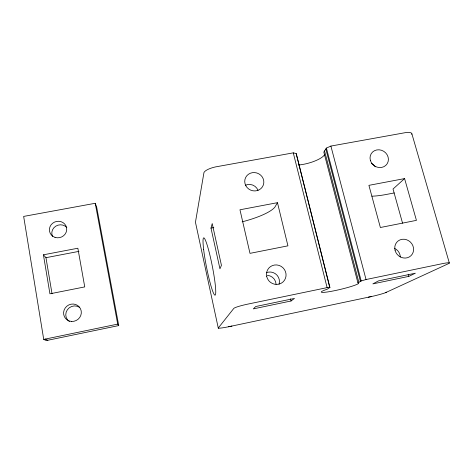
<?xml version="1.0" encoding="UTF-8"?>
<svg xmlns="http://www.w3.org/2000/svg" width="473" height="473" viewBox="0 0 473 473"><rect width="100%" height="100%" fill="white"/><g stroke="black" fill="none" stroke-linecap="round" stroke-linejoin="round"><path stroke-width="0.71" d="M210.993 228.122L212.223 223.581L221.435 265.318L219.939 268.788L210.993 228.122L213.831 227.572M231.912 326.057L227.974 326.884A13.439 1.058 -12.5 0 1 218.272 328.067L195.45 222.227L203.969 172.503A12.387 3.808 -12.8 0 1 215.392 166.934L293.278 152.856L296.193 153.542L329.764 287.566M277.468 202.675L287.927 245.836L249.992 253.357L239.965 209.787L277.468 202.675L274.884 207.109A40.991 9.785 -13 0 1 242.146 221.831M411.812 134.362A12.505 3.388 -17.5 0 0 405.373 132.653L330.893 146.068L326.411 148.079L323.816 152.058L357.913 282.854L358.552 283.002A19.204 1.839 -13.4 0 1 335.115 290.576A19.204 1.839 -13.4 0 1 325.087 289.973L327.15 289.263L329.923 287.46L296.193 153.542M218.266 328.02L233.786 308.437A12.907 1.313 -12.6 0 1 248.118 304.05L327.109 287.625L329.923 287.46M404.586 178.587L368.91 185.345L380.375 227.507L416.435 220.359L404.586 178.587L393.028 189.023L402.558 223.179M218.544 327.671L218.272 328.067M291.013 300.999L294.466 298.433L255.757 306.516L253.327 308.881L291.013 300.999L290.499 298.847M357.913 282.854L361.195 280.956L366.043 279.531L441.522 263.833A13.013 1.165 -14.1 0 1 448.162 263.804L385.525 292.675M386.654 292.154L385.306 292.763A13.339 0.981 -13.4 0 1 371.997 296.423L368.248 297.221M408.814 276.374L415.371 273.199L378.459 280.903L372.836 283.895L408.814 276.374L408.229 274.239M47.85 340.247L46.336 340.566L43.723 339.413L23.65 216.421L95.233 203.284L96.681 207.144L118.735 325.578L47.85 340.247L45.266 339.082L43.723 339.413M228.518 326.772L371.482 296.536M45.266 339.082L117.706 324.117L118.735 325.578M394.234 192.943L387.18 194.297A37.71 8.029 -16.1 0 1 371.896 196.177M43.415 254.811L77.856 248.236L84.744 286.91L49.937 293.81L43.415 254.811L45.964 257.69L52.024 293.745M45.964 257.69L78.961 251.37M411.894 133.865L449.35 263.047M330.893 146.068L366.043 279.531M326.411 148.079L361.195 280.956M325.826 148.983L360.45 281.388M324.549 150.94L358.836 282.322M293.278 152.856L327.109 287.625M95.233 203.284L117.706 324.117M324.437 154.837A18.453 5.339 -15.3 0 1 298.634 164.994M371.358 163.457A8.946 8.236 34.5 0 1 375.272 166.839M245.345 185.268A9.105 8.668 22.1 0 1 258.022 190.365M267.351 275.345A9.141 8.881 42 0 1 276.072 284.255M394.689 248.437A9.265 8.609 45.6 0 1 400.288 257.01M266.37 272.714A9.389 9.111 41.5 0 1 279.076 284.137M52.544 236.465A8.532 8.065 -17.2 0 1 55.802 226.153A8.532 8.065 -17.2 0 1 66.841 227.56M69.407 321.581A8.786 8.431 -32.6 0 1 67.361 309.768A8.786 8.431 -32.6 0 1 79.464 307.302M203.668 249.738A29.22 2.939 78.8 0 0 214.695 295.051A29.22 2.939 78.8 0 0 209.829 254.829A29.22 2.939 78.8 0 0 203.668 249.738M395.115 250.519A9.797 9.052 45.1 0 0 410.96 255.716A9.797 9.052 45.1 0 0 406.467 239.705A9.797 9.052 45.1 0 0 395.115 250.519M370.359 160.341A9.442 8.644 34.2 0 0 385.773 165.42A9.442 8.644 34.2 0 0 381.528 150.272A9.442 8.644 34.2 0 0 370.359 160.341M266.737 276.634A9.939 9.62 40.5 0 0 283.02 281.955A9.939 9.62 40.5 0 0 279.052 265.406A9.939 9.62 40.5 0 0 266.737 276.634M245.854 185.771A9.626 9.123 22.1 0 0 262.397 186.894A9.626 9.123 22.1 0 0 254.598 172.574A9.626 9.123 22.1 0 0 245.854 185.771M71.636 321.445A8.975 8.609 -32.2 0 0 80.522 308.804A8.975 8.609 -32.2 0 0 65.215 307.976A8.975 8.609 -32.2 0 0 71.636 321.445M55.016 237.369A8.709 8.23 -16.9 0 0 66.61 227.921A8.709 8.23 -16.9 0 0 52.544 223.321A8.709 8.23 -16.9 0 0 55.016 237.369"/></g></svg>
